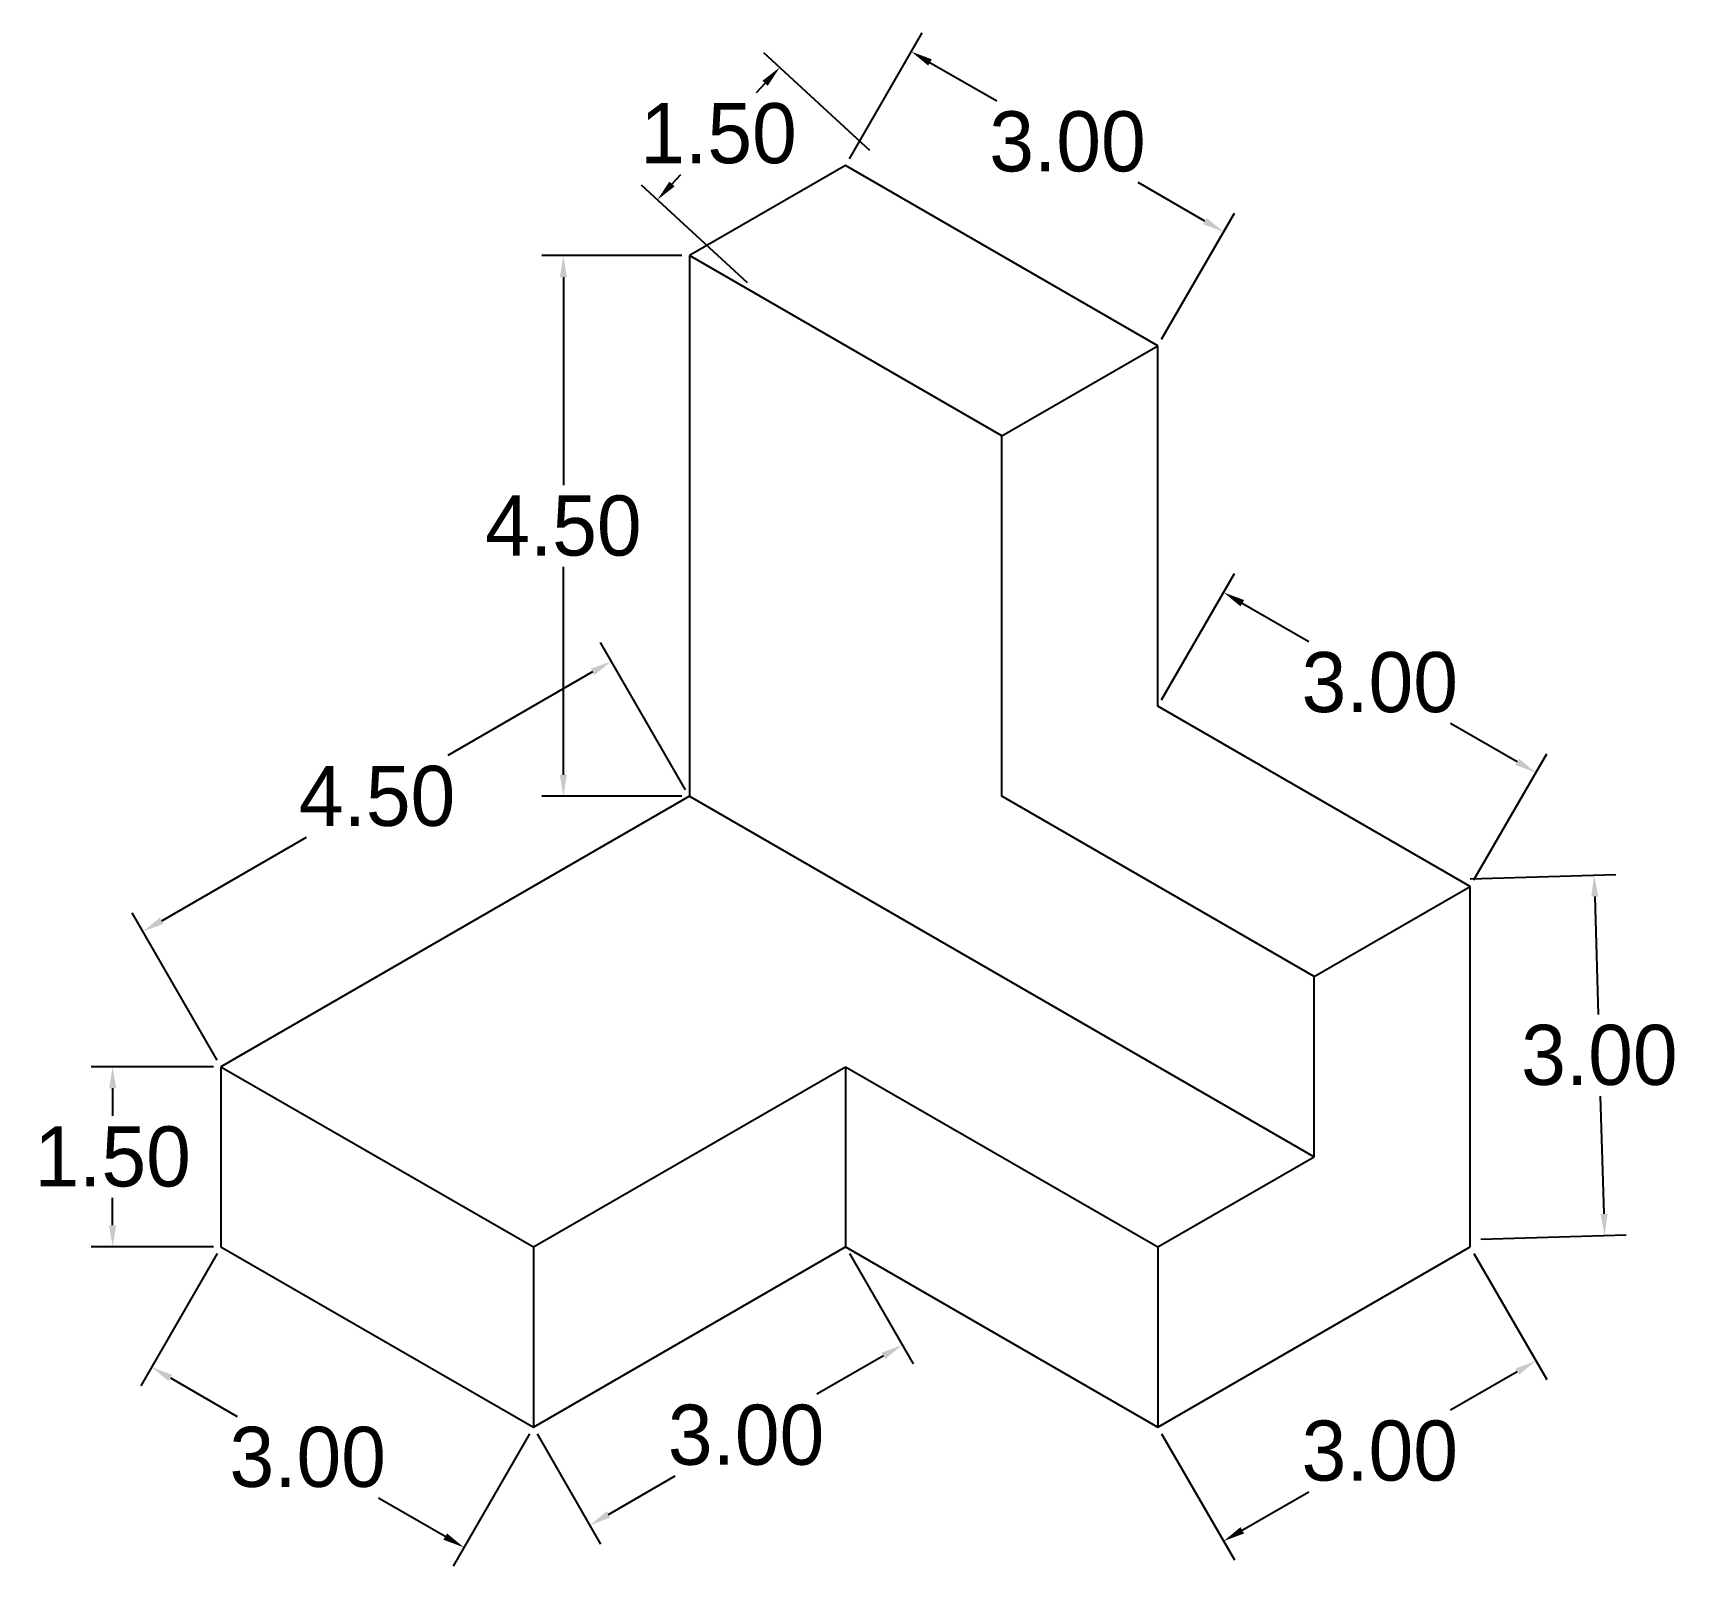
# Model space of a CAD drawing. Header units: inches. Extents: x 28.1 to 41.8, y 21 to 33.7.
import ezdxf

# ---------------------------------------------------------------- set-up
doc = ezdxf.new("R2010")
doc.units = ezdxf.units.IN
doc.header["$MEASUREMENT"] = 0
doc.dimstyles.get("Standard").update_dxf_attribs({"dimtxt": 0.5, "dimasz": 0.18, "dimexe": 0.18, "dimexo": 0.0625, "dimgap": 0.09, "dimtad": 0, "dimtih": 1, "dimtoh": 1, "dimzin": 0, "dimdsep": 46, "dimtxsty": 'Standard', "dimcen": 0.09, "dimadec": 0, "dimazin": 0, "dimtfac": 1, "dimtofl": 0, "dimtmove": 0, "dimatfit": 3, "dimfxl": 1, "dimtolj": 1, "dimtzin": 0, "dimarcsym": 0})

# ---------------------------------------------------------------- blocks, each defined once
blk = doc.blocks.new('*D1')
at = {"color": 0, "lineweight": -2}
for p, q in [((40.089, 23.59), (40.695, 22.541)), ((40.449, 22.607), (39.895, 22.287)), ((37.491, 22.09), (38.097, 21.041)), ((38.162, 21.287), (38.717, 21.607))]:
    blk.add_line(p, q, dxfattribs=at)
at = {"color": 0}
for points in [[(40.434, 22.633), (40.464, 22.581), (40.605, 22.697)], [(38.147, 21.313), (38.177, 21.261), (38.007, 21.197)]]:
    blk.add_solid(points, dxfattribs=at)
at = {"layer": 'Defpoints', "color": 0}
for p in [(40.058, 23.645), (40.605, 22.697), (37.46, 22.145)]:
    blk.add_point(p, dxfattribs=at)
at = {"color": 0, "insert": (39.306, 21.947), "char_height": 0.5, "attachment_point": 5}
blk.add_mtext('\\A1;3.00', dxfattribs=at)
blk = doc.blocks.new('*D2')
at = {"color": 0, "lineweight": -2}
for p, q in [((34.893, 23.59), (35.423, 22.673)), ((35.177, 22.739), (34.622, 22.419)), ((32.295, 22.09), (32.824, 21.173)), ((32.89, 21.419), (33.445, 21.739))]:
    blk.add_line(p, q, dxfattribs=at)
at = {"color": 0}
for points in [[(35.162, 22.765), (35.192, 22.713), (35.333, 22.829)], [(32.875, 21.445), (32.905, 21.393), (32.734, 21.329)]]:
    blk.add_solid(points, dxfattribs=at)
at = {"layer": 'Defpoints', "color": 0}
for p in [(34.862, 23.645), (35.333, 22.829), (32.264, 22.145)]:
    blk.add_point(p, dxfattribs=at)
at = {"color": 0, "insert": (34.034, 22.079), "char_height": 0.5, "attachment_point": 5}
blk.add_mtext('\\A1;3.00', dxfattribs=at)
blk = doc.blocks.new('*D3')
at = {"color": 0, "lineweight": -2}
for p, q in [((29.634, 23.59), (28.998, 22.489)), ((29.244, 22.555), (29.799, 22.235)), ((32.232, 22.09), (31.596, 20.989)), ((31.531, 21.235), (30.976, 21.555))]:
    blk.add_line(p, q, dxfattribs=at)
at = {"color": 0}
for points in [[(29.259, 22.581), (29.229, 22.529), (29.088, 22.645)], [(31.546, 21.261), (31.516, 21.209), (31.686, 21.145)]]:
    blk.add_solid(points, dxfattribs=at)
at = {"layer": 'Defpoints', "color": 0}
for p in [(29.665, 23.645), (32.264, 22.145), (31.686, 21.145)]:
    blk.add_point(p, dxfattribs=at)
at = {"color": 0, "insert": (30.387, 21.895), "char_height": 0.5, "attachment_point": 5}
blk.add_mtext('\\A1;3.00', dxfattribs=at)
blk = doc.blocks.new('*D5')
at = {"color": 0, "lineweight": -2}
for p, q in [((37.491, 28.199), (38.097, 29.248)), ((38.162, 29.002), (38.717, 28.682)), ((40.449, 27.682), (39.895, 28.002)), ((40.089, 26.699), (40.695, 27.748))]:
    blk.add_line(p, q, dxfattribs=at)
at = {"color": 0}
for points in [[(38.177, 29.028), (38.147, 28.976), (38.007, 29.092)], [(40.464, 27.708), (40.434, 27.656), (40.605, 27.592)]]:
    blk.add_solid(points, dxfattribs=at)
at = {"layer": 'Defpoints', "color": 0}
for p in [(37.46, 28.145), (40.605, 27.592), (40.058, 26.645)]:
    blk.add_point(p, dxfattribs=at)
at = {"color": 0, "insert": (39.306, 28.342), "char_height": 0.5, "attachment_point": 5}
blk.add_mtext('\\A1;3.00', dxfattribs=at)
blk = doc.blocks.new('*D6')
at = {"color": 0, "lineweight": -2}
for p, q in [((33.531, 27.449), (32.823, 28.675)), ((32.757, 28.43), (31.553, 27.735)), ((29.172, 26.36), (30.376, 27.055)), ((29.634, 25.199), (28.926, 26.425))]:
    blk.add_line(p, q, dxfattribs=at)
at = {"color": 0}
for points in [[(32.742, 28.456), (32.772, 28.404), (32.913, 28.52)], [(29.157, 26.386), (29.187, 26.334), (29.016, 26.27)]]:
    blk.add_solid(points, dxfattribs=at)
at = {"layer": 'Defpoints', "color": 0}
for p in [(32.913, 28.52), (33.563, 27.395), (29.665, 25.145)]:
    blk.add_point(p, dxfattribs=at)
at = {"color": 0, "insert": (30.964, 27.395), "char_height": 0.5, "attachment_point": 5}
blk.add_mtext('\\A1;4.50', dxfattribs=at)
blk = doc.blocks.new('*D8')
at = {"color": 0, "lineweight": -2}
for p, q in [((33.5, 31.895), (32.334, 31.895)), ((32.514, 31.715), (32.514, 29.985)), ((32.514, 27.575), (32.514, 29.305)), ((33.5, 27.395), (32.334, 27.395))]:
    blk.add_line(p, q, dxfattribs=at)
at = {"color": 0}
for points in [[(32.484, 31.715), (32.544, 31.715), (32.514, 31.895)], [(32.484, 27.575), (32.544, 27.575), (32.514, 27.395)]]:
    blk.add_solid(points, dxfattribs=at)
at = {"layer": 'Defpoints', "color": 0}
for p in [(33.563, 31.895), (32.514, 27.395), (33.563, 27.395)]:
    blk.add_point(p, dxfattribs=at)
at = {"color": 0, "insert": (32.514, 29.645), "char_height": 0.5, "attachment_point": 5}
blk.add_mtext('\\A1;4.50', dxfattribs=at)
blk = doc.blocks.new('*D9')
at = {"color": 0, "lineweight": -2}
for p, q in [((29.603, 25.145), (28.584, 25.145)), ((28.764, 24.965), (28.764, 24.735)), ((28.764, 23.825), (28.764, 24.055)), ((29.603, 23.645), (28.584, 23.645))]:
    blk.add_line(p, q, dxfattribs=at)
at = {"color": 0}
for points in [[(28.734, 24.965), (28.794, 24.965), (28.764, 25.145)], [(28.734, 23.825), (28.794, 23.825), (28.764, 23.645)]]:
    blk.add_solid(points, dxfattribs=at)
at = {"layer": 'Defpoints', "color": 0}
for p in [(29.665, 25.145), (28.764, 23.645), (29.665, 23.645)]:
    blk.add_point(p, dxfattribs=at)
at = {"color": 0, "insert": (28.764, 24.395), "char_height": 0.5, "attachment_point": 5}
blk.add_mtext('\\A1;1.50', dxfattribs=at)
blk = doc.blocks.new('*D11')
at = {"color": 0, "lineweight": -2}
for p, q in [((34.893, 32.699), (35.499, 33.748)), ((35.564, 33.502), (36.119, 33.182)), ((37.851, 32.182), (37.296, 32.502)), ((37.491, 31.199), (38.097, 32.248))]:
    blk.add_line(p, q, dxfattribs=at)
at = {"color": 0}
for points in [[(35.579, 33.528), (35.549, 33.476), (35.409, 33.592)], [(37.866, 32.208), (37.836, 32.156), (38.007, 32.092)]]:
    blk.add_solid(points, dxfattribs=at)
at = {"layer": 'Defpoints', "color": 0}
for p in [(34.862, 32.645), (38.007, 32.092), (37.46, 31.145)]:
    blk.add_point(p, dxfattribs=at)
at = {"color": 0, "insert": (36.708, 32.842), "char_height": 0.5, "attachment_point": 5}
blk.add_mtext('\\A1;3.00', dxfattribs=at)
blk = doc.blocks.new('*D14')
at = {"color": 0, "lineweight": -2}
for p, q in [((40.058, 26.709), (41.269, 26.745)), ((41.095, 26.56), (41.123, 25.58)), ((41.172, 23.921), (41.143, 24.9)), ((40.146, 23.711), (41.357, 23.746))]:
    blk.add_line(p, q, dxfattribs=at)
at = {"color": 0}
for points in [[(41.125, 26.561), (41.065, 26.559), (41.089, 26.74)], [(41.202, 23.922), (41.142, 23.92), (41.177, 23.741)]]:
    blk.add_solid(points, dxfattribs=at)
at = {"layer": 'Defpoints', "color": 0}
for p in [(39.996, 26.708), (40.084, 23.709), (41.177, 23.741)]:
    blk.add_point(p, dxfattribs=at)
at = {"color": 0, "insert": (41.133, 25.24), "char_height": 0.5, "attachment_point": 5}
blk.add_mtext('\\A1;3.00', dxfattribs=at)
blk = doc.blocks.new('*D29')
at = {"color": 0, "lineweight": -2}
for p, q in [((35.063, 32.77), (34.181, 33.583)), ((34.192, 33.329), (34.119, 33.25)), ((34.045, 31.667), (33.164, 32.481)), ((33.418, 32.491), (33.491, 32.57))]:
    blk.add_line(p, q, dxfattribs=at)
at = {"color": 0}
for points in [[(34.17, 33.349), (34.214, 33.308), (34.314, 33.461)], [(33.396, 32.511), (33.44, 32.471), (33.296, 32.359)]]:
    blk.add_solid(points, dxfattribs=at)
at = {"layer": 'Defpoints', "color": 0}
for p in [(35.109, 32.727), (33.296, 32.359), (34.091, 31.625)]:
    blk.add_point(p, dxfattribs=at)
at = {"color": 0, "insert": (33.805, 32.91), "char_height": 0.5, "attachment_point": 5}
blk.add_mtext('\\A1;1.50', dxfattribs=at)

msp = doc.modelspace()

# ---------------------------------------------------------------- linework, layer by layer
for p, q in [((34.205, 33.405), (34.205, 33.405)), ((34.862, 32.645), (33.563, 31.895)), ((37.46, 31.145), (34.862, 32.645)), ((33.563, 31.895), (33.563, 27.395)), ((36.161, 30.395), (33.563, 31.895)), ((36.161, 30.395), (37.46, 31.145)), ((37.46, 28.145), (37.46, 31.145)), ((36.161, 27.395), (36.161, 30.395)), ((40.058, 26.645), (37.46, 28.145)), ((33.563, 27.395), (29.665, 25.145)), ((33.563, 27.395), (38.759, 24.395)), ((38.759, 25.895), (36.161, 27.395)), ((38.759, 25.895), (40.058, 26.645)), ((40.058, 23.645), (40.058, 26.645)), ((38.759, 24.395), (38.759, 25.895)), ((29.665, 25.145), (29.665, 23.645)), ((29.665, 25.145), (32.264, 23.645)), ((32.264, 23.645), (34.862, 25.145)), ((34.862, 25.145), (37.46, 23.645)), ((34.862, 25.145), (34.862, 23.645)), ((37.46, 23.645), (38.759, 24.395)), ((29.665, 23.645), (32.264, 22.145)), ((32.264, 22.145), (34.862, 23.645)), ((32.264, 23.645), (32.264, 22.145)), ((34.862, 23.645), (37.46, 22.145)), ((34.862, 23.645), (34.862, 23.645)), ((37.46, 22.145), (40.058, 23.645)), ((37.46, 23.645), (37.46, 22.145))]:
    msp.add_line(p, q)

# ---------------------------------------------------------------- dimensions: what is measured, and where the dimension line sits
for p1, p2, distance, picture, middle in [((34.862, 32.645), (37.46, 31.145), 1.094, '*D11', (36.708, 32.842)), ((37.46, 28.145), (40.058, 26.645), 1.094, '*D5', (39.306, 28.342)), ((29.665, 25.145), (33.563, 27.395), 1.299, '*D6', (30.964, 27.395)), ((39.996, 26.708), (40.084, 23.709), 1.094, '*D14', (41.133, 25.24)), ((29.665, 23.645), (32.264, 22.145), -1.154, '*D3', (30.387, 21.895)), ((32.264, 22.145), (34.862, 23.645), -0.942, '*D2', (34.034, 22.079)), ((37.46, 22.145), (40.058, 23.645), -1.094, '*D1', (39.306, 21.947))]:
    dim = msp.add_aligned_dim(p1=p1, p2=p2, distance=distance, dimstyle='Standard')
    dim.commit()
    dim.dimension.update_dxf_attribs({"geometry": picture, "text_midpoint": middle})
for base, p1, p2, angle, picture, middle in [((33.296, 32.359), (35.109, 32.727), (34.091, 31.625), 47.2934, '*D29', (33.805, 32.91)), ((32.514, 27.395), (33.563, 31.895), (33.563, 27.395), 90, '*D8', (32.514, 29.645)), ((28.764, 23.645), (29.665, 25.145), (29.665, 23.645), 90, '*D9', (28.764, 24.395))]:
    dim = msp.add_linear_dim(base=base, p1=p1, p2=p2, angle=angle, dimstyle='Standard')
    dim.commit()
    dim.dimension.update_dxf_attribs({"geometry": picture, "text_midpoint": middle})

doc.saveas('drawing.dxf')
